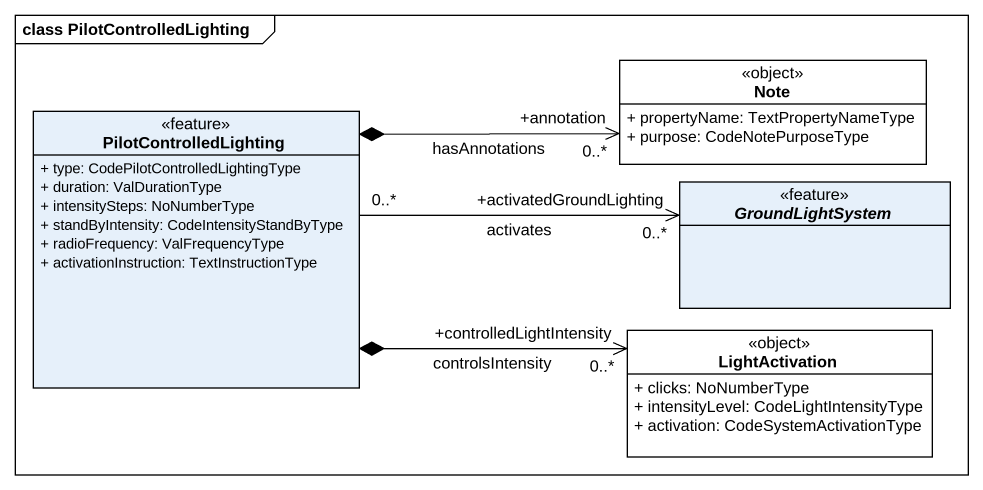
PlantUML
@startuml
mainframe class PilotControlledLighting
hide circle
hide empty members
skinparam classAttributeIconSize 0
class PilotControlledLighting <<feature>> {
  + type: CodePilotControlledLightingType
  + duration: ValDurationType
  + intensitySteps: NoNumberType
  + standByIntensity: CodeIntensityStandByType
  + radioFrequency: ValFrequencyType
  + activationInstruction: TextInstructionType
}
class "Note" as Note_ <<object>> #FFFFFF {
  + propertyName: TextPropertyNameType
  + purpose: CodeNotePurposeType
}
abstract class GroundLightSystem <<feature>>
class LightActivation <<object>> #FFFFFF {
  + clicks: NoNumberType
  + intensityLevel: CodeLightIntensityType
  + activation: CodeSystemActivationType
}
PilotControlledLighting *-right-> "+annotation\n0..*" Note_ : hasAnnotations
PilotControlledLighting "0..*" -right-> "+activatedGroundLighting\n0..*" GroundLightSystem : activates
PilotControlledLighting *-right-> "+controlledLightIntensity\n0..*" LightActivation : controlsIntensity
@enduml
